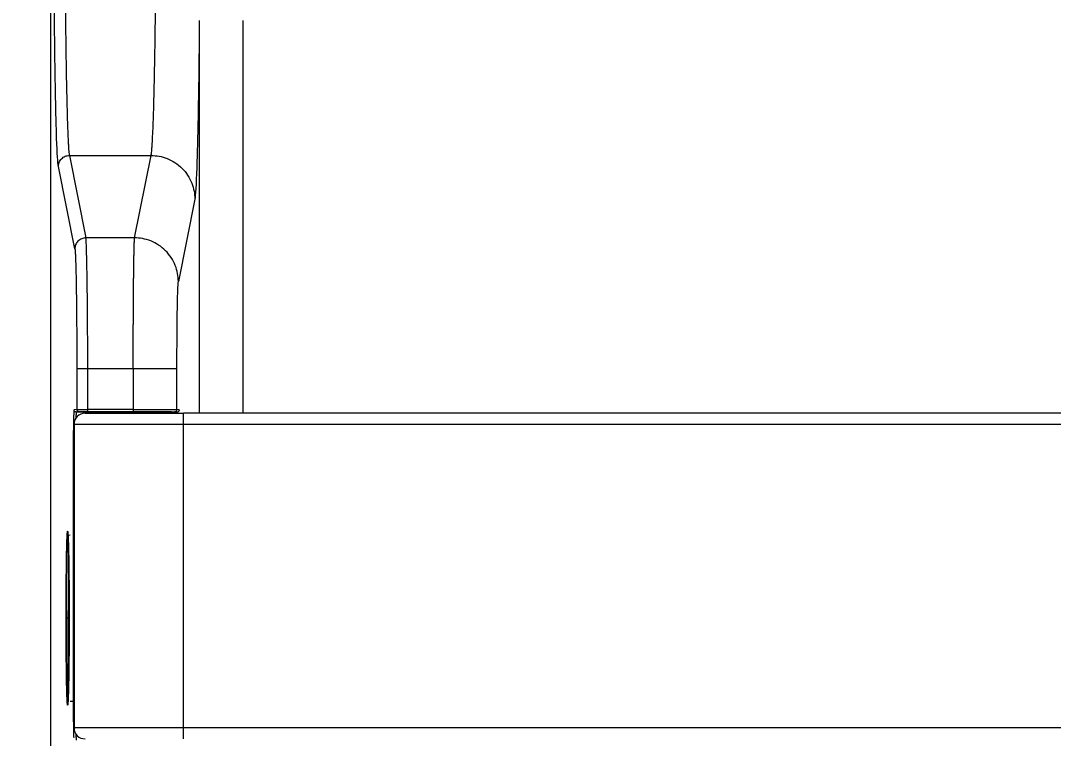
# Model space of a CAD drawing. Header units: millimetres. Extents: x 14183 to 14777, y -4239 to -3399.
# Drawn here: x 14295.49 to 14319.1, y -4003.64 to -3987.22 of the extents above; entities that cross this region are included whole.
import ezdxf

# ---------------------------------------------------------------- set-up
doc = ezdxf.new("R2010")
doc.units = ezdxf.units.MM
doc.header["$LTSCALE"] = 0.1
doc.layers.get('0').update_dxf_attribs({"lineweight": 15})
doc.layers.add('DIM', color=3, linetype='Continuous', lineweight=9)
doc.styles.add('ARIAL', font='arial.ttf')
doc.dimstyles.new('사본 ISO-25', dxfattribs={"dimtxt": 4, "dimasz": 3.5, "dimexe": 0.5, "dimexo": 0.625, "dimgap": 1.5, "dimtad": 1, "dimtih": 1, "dimtoh": 1, "dimdec": 1, "dimlfac": 4, "dimdsep": 46, "dimtxsty": 'ARIAL', "dimcen": 0, "dimclrd": 3, "dimclre": 3, "dimclrt": 3, "dimadec": 1, "dimazin": 0, "dimtfac": 1, "dimtdec": 1, "dimtmove": 0, "dimatfit": 3, "dimfxl": 1.25, "dimtfill": 1, "dimarcsym": 0})

# ---------------------------------------------------------------- blocks, each defined once
blk = doc.blocks.new('*D64')
at = {"layer": 'Defpoints', "color": 0, "transparency": 16777216}
for p in [(14271.647, -3938.973), (14271.647, -3938.973), (14303.672, -4025.884)]:
    blk.add_point(p, dxfattribs=at)
at = {"layer": 'DIM', "color": 3, "lineweight": -2, "transparency": 16777216}
for p, q in [((14272.272, -3938.973), (14272.147, -3938.973)), ((14271.647, -3942.473), (14271.647, -3978.885)), ((14271.647, -4022.384), (14271.647, -3985.972)), ((14303.047, -4025.884), (14271.147, -4025.884))]:
    blk.add_line(p, q, dxfattribs=at)
at = {"layer": 'DIM', "color": 3, "transparency": 16777216}
for points in [[(14271.063, -3942.473), (14272.23, -3942.473), (14271.647, -3938.973)], [(14271.063, -4022.384), (14272.23, -4022.384), (14271.647, -4025.884)]]:
    blk.add_solid(points, dxfattribs=at)
at = {"layer": 'DIM', "color": 3, "transparency": 16777216, "insert": (14271.647, -3982.429), "char_height": 4, "attachment_point": 5, "style": 'ARIAL', "bg_fill": 3, "box_fill_scale": 1.1, "bg_fill_color": 256, "bg_fill_true_color": 13158600, "bg_fill_transparency": 0}
blk.add_mtext('347.5', dxfattribs=at)
blk = doc.blocks.new('*D65')
at = {"layer": 'Defpoints', "color": 0, "transparency": 16777216}
for p in [(14310.674, -3952.702), (14286.901, -4012.702), (14310.674, -4012.702)]:
    blk.add_point(p, dxfattribs=at)
at = {"layer": 'DIM', "color": 3, "lineweight": -2, "transparency": 16777216}
for p, q in [((14310.049, -3952.702), (14286.401, -3952.702)), ((14286.901, -3956.202), (14286.901, -3979.159)), ((14286.901, -4009.202), (14286.901, -3986.244)), ((14310.049, -4012.702), (14286.401, -4012.702))]:
    blk.add_line(p, q, dxfattribs=at)
at = {"layer": 'DIM', "color": 3, "transparency": 16777216}
for points in [[(14286.318, -3956.202), (14287.485, -3956.202), (14286.901, -3952.702)], [(14286.318, -4009.202), (14287.485, -4009.202), (14286.901, -4012.702)]]:
    blk.add_solid(points, dxfattribs=at)
at = {"layer": 'DIM', "color": 3, "transparency": 16777216, "insert": (14286.901, -3982.702), "char_height": 4, "attachment_point": 5, "style": 'ARIAL', "bg_fill": 3, "box_fill_scale": 1.1, "bg_fill_color": 256, "bg_fill_true_color": 13158600, "bg_fill_transparency": 0}
blk.add_mtext('240', dxfattribs=at)
blk = doc.blocks.new('*D93')
at = {"layer": 'Defpoints', "color": 0, "transparency": 16777216}
for p in [(14296.928, -3921.473), (14249.568, -4025.884), (14303.672, -4025.884)]:
    blk.add_point(p, dxfattribs=at)
at = {"layer": 'DIM', "color": 3, "lineweight": -2, "transparency": 16777216}
for p, q in [((14296.303, -3921.473), (14249.068, -3921.473)), ((14249.568, -3924.973), (14249.568, -3969.557)), ((14249.568, -4022.384), (14249.568, -3977.801)), ((14303.047, -4025.884), (14249.068, -4025.884))]:
    blk.add_line(p, q, dxfattribs=at)
at = {"layer": 'DIM', "color": 3, "transparency": 16777216}
for points in [[(14248.985, -3924.973), (14250.151, -3924.973), (14249.568, -3921.473)], [(14248.985, -4022.384), (14250.151, -4022.384), (14249.568, -4025.884)]]:
    blk.add_solid(points, dxfattribs=at)
at = {"layer": 'DIM', "color": 3, "transparency": 16777216, "insert": (14249.568, -3973.679), "char_height": 4, "attachment_point": 5, "style": 'ARIAL', "bg_fill": 3, "box_fill_scale": 1.1, "bg_fill_color": 256, "bg_fill_true_color": 13158600, "bg_fill_transparency": 0}
blk.add_mtext('(417.5)', dxfattribs=at)

msp = doc.modelspace()

# ---------------------------------------------------------------- linework, layer by layer
at = {"linetype": 'Continuous', "lineweight": 13}
for p, q in [((14296.174, -3984.079), (14296.174, -4018.386)), ((14299.577, -3987.219), (14299.577, -3996.205)), ((14300.577, -3996.205), (14300.577, -3987.219)), ((14296.606, -3990.305), (14296.982, -3992.191)), ((14296.606, -3990.305), (14298.474, -3990.305)), ((14298.098, -3992.191), (14298.474, -3990.305)), ((14296.732, -3992.44), (14296.356, -3990.554)), ((14299.474, -3991.301), (14299.098, -3993.187)), ((14298.098, -3992.191), (14296.982, -3992.191)), ((14296.776, -3995.18), (14296.776, -3996.116)), ((14297.026, -3996.116), (14297.026, -3995.18)), ((14297.026, -3995.18), (14298.066, -3995.18)), ((14298.066, -3995.18), (14298.066, -3996.116)), ((14299.066, -3996.119), (14299.066, -3995.18)), ((14296.776, -3996.116), (14296.715, -3996.129)), ((14297.026, -3996.166), (14297.026, -3996.116)), ((14299.114, -3996.129), (14299.066, -3996.119)), ((14297.299, -3996.179), (14296.765, -3996.179)), ((14296.826, -3996.166), (14297.674, -3996.166)), ((14296.964, -3996.205), (14299.214, -3996.205)), ((14297.026, -3996.166), (14298.066, -3996.166)), ((14297.299, -3996.169), (14297.674, -3996.168)), ((14297.299, -3996.205), (14297.299, -3996.169)), ((14297.674, -3996.166), (14297.674, -3996.168)), ((14297.674, -3996.168), (14297.674, -3996.205)), ((14297.674, -3996.168), (14297.849, -3996.168)), ((14297.849, -3996.168), (14297.849, -3996.205)), ((14297.849, -3996.168), (14298.127, -3996.169)), ((14298.127, -3996.169), (14298.127, -3996.205)), ((14298.127, -3996.169), (14298.177, -3996.179)), ((14299.064, -3996.179), (14298.177, -3996.179)), ((14299.064, -3996.179), (14299.016, -3996.169)), ((14378.875, -3996.206), (14299.214, -3996.205)), ((14299.214, -3996.455), (14299.214, -3996.205)), ((14296.714, -3996.455), (14296.714, -4003.405)), ((14296.714, -3996.455), (14299.214, -3996.455)), ((14299.214, -3996.455), (14378.875, -3996.456)), ((14299.214, -4003.405), (14299.214, -3996.455)), ((14296.692, -3997.453), (14296.692, -4002.408)), ((14296.578, -3999.077), (14296.578, -4000.714)), ((14296.578, -4002.711), (14296.578, -4000.714)), ((14296.578, -4000.894), (14296.532, -4000.894)), ((14296.628, -4002.794), (14296.714, -4002.794)), ((14299.214, -4003.405), (14296.714, -4003.405)), ((14378.875, -4003.406), (14299.214, -4003.405)), ((14299.214, -4003.655), (14299.214, -4003.405))]:
    msp.add_line(p, q, dxfattribs=at)
for centre, radius, start, end in [((14296.964, -3996.455), 0.25, 89.9991, 179.9991), ((14296.628, -3999.044), 0.05, 90, 114.7839), ((14296.964, -4003.405), 0.25, 179.9991, 269.9991)]:
    msp.add_arc(centre, radius, start, end, dxfattribs=at)
for centre, major_axis, ratio, start_param, end_param in [((14298.177, -3997.453), (0, 1.275), 0.017455, 6.080426, 6.279695), ((14296.566, -4000.894), (0, 1.946), 0.017455, 4.712389, 7.853982), ((14296.628, -4000.714), (-0.05, 0), 0.097064, 5.337024, 6.283185), ((14296.566, -4000.894), (0, 1.946), 0.017455, 1.570796, 4.712389)]:
    msp.add_ellipse(centre, major_axis=major_axis, ratio=ratio, start_param=start_param, end_param=end_param, dxfattribs=at)
for points, degree in [([(14296.356, -3990.554), (14296.342, -3990.484), (14296.314, -3990.044), (14296.28, -3988.572), (14296.257, -3986.489), (14296.252, -3984.883), (14296.252, -3984.079)], 3), ([(14299.066, -3995.18), (14299.066, -3994.98), (14299.067, -3994.597), (14299.071, -3994.047), (14299.079, -3993.6), (14299.088, -3993.294), (14299.094, -3993.205), (14299.098, -3993.187)], 3), ([(14298.066, -3996.116), (14297.719, -3996.116), (14297.373, -3996.116), (14297.026, -3996.116)], 3), ([(14299.119, -3996.154), (14299.118, -3996.137), (14299.116, -3996.129), (14299.115, -3996.129)], 3), ([(14296.826, -3996.166), (14296.765, -3996.179)], 1), ([(14296.532, -4000.894), (14296.532, -4000.676), (14296.533, -4000.264), (14296.538, -3999.695), (14296.546, -3999.252), (14296.555, -3998.969), (14296.566, -3998.871), (14296.577, -3998.969), (14296.587, -3999.252), (14296.595, -3999.695), (14296.6, -4000.264), (14296.601, -4000.676), (14296.601, -4000.894)], 3), ([(14296.601, -4000.894), (14296.601, -4001.112), (14296.6, -4001.524), (14296.595, -4002.092), (14296.587, -4002.535), (14296.577, -4002.819), (14296.566, -4002.916), (14296.555, -4002.819), (14296.546, -4002.535), (14296.538, -4002.092), (14296.533, -4001.524), (14296.532, -4001.112), (14296.532, -4000.894)], 3)]:
    msp.add_open_spline(points, degree=degree, dxfattribs=at)
for points, knots in [([(14296.502, -3984.079), (14296.502, -3984.262), (14296.502, -3984.447), (14296.503, -3984.817), (14296.503, -3985.003), (14296.505, -3985.373), (14296.505, -3985.558), (14296.507, -3985.926), (14296.508, -3986.109), (14296.511, -3986.47), (14296.512, -3986.649), (14296.515, -3987), (14296.517, -3987.173), (14296.521, -3987.511), (14296.523, -3987.676), (14296.526, -3987.916), (14296.527, -3987.995), (14296.529, -3988.112), (14296.53, -3988.169), (14296.531, -3988.236), (14296.531, -3988.269), (14296.532, -3988.285), (14296.532, -3988.293), (14296.532, -3988.297), (14296.532, -3988.299), (14296.532, -3988.3), (14296.532, -3988.301), (14296.532, -3988.301), (14296.532, -3988.301), (14296.532, -3988.301), (14296.532, -3988.301), (14296.534, -3988.408), (14296.536, -3988.516), (14296.54, -3988.731), (14296.542, -3988.838), (14296.547, -3989.05), (14296.55, -3989.155), (14296.555, -3989.357), (14296.558, -3989.456), (14296.564, -3989.643), (14296.567, -3989.731), (14296.574, -3989.895), (14296.578, -3989.969), (14296.583, -3990.068), (14296.587, -3990.13), (14296.593, -3990.207), (14296.599, -3990.267), (14296.604, -3990.295), (14296.606, -3990.305)], [0, 0, 0, 0, 0.0625, 0.0625, 0.125, 0.125, 0.1875, 0.1875, 0.25, 0.25, 0.3125, 0.3125, 0.375, 0.375, 0.4375, 0.4375, 0.46875, 0.46875, 0.484375, 0.492188, 0.496094, 0.498047, 0.499023, 0.499512, 0.499756, 0.499878, 0.499939, 0.499969, 0.499985, 0.499985, 0.5, 0.5, 0.5625, 0.5625, 0.625, 0.625, 0.6875, 0.6875, 0.75, 0.75, 0.8125, 0.8125, 0.875, 0.875, 0.90625, 0.9375, 0.96875, 1, 1, 1, 1]), ([(14298.474, -3990.305), (14298.477, -3990.295), (14298.481, -3990.267), (14298.488, -3990.207), (14298.495, -3990.129), (14298.499, -3990.068), (14298.505, -3989.969), (14298.509, -3989.894), (14298.517, -3989.731), (14298.521, -3989.642), (14298.527, -3989.455), (14298.531, -3989.357), (14298.537, -3989.154), (14298.54, -3989.049), (14298.545, -3988.838), (14298.548, -3988.73), (14298.551, -3988.569), (14298.552, -3988.515), (14298.554, -3988.435), (14298.555, -3988.395), (14298.556, -3988.348), (14298.556, -3988.325), (14298.556, -3988.313), (14298.556, -3988.307), (14298.556, -3988.304), (14298.556, -3988.303), (14298.556, -3988.302), (14298.556, -3988.302), (14298.556, -3988.302), (14298.556, -3988.301), (14298.556, -3988.301), (14298.556, -3988.301), (14298.559, -3988.152), (14298.562, -3987.997), (14298.567, -3987.677), (14298.569, -3987.512), (14298.573, -3987.175), (14298.575, -3987.002), (14298.578, -3986.651), (14298.58, -3986.472), (14298.583, -3986.111), (14298.584, -3985.928), (14298.586, -3985.561), (14298.587, -3985.375), (14298.588, -3985.004), (14298.589, -3984.819), (14298.59, -3984.448), (14298.59, -3984.263), (14298.59, -3984.079)], [0, 0, 0, 0, 0.03125, 0.0625, 0.09375, 0.125, 0.125, 0.1875, 0.1875, 0.25, 0.25, 0.3125, 0.3125, 0.375, 0.375, 0.4375, 0.4375, 0.46875, 0.46875, 0.484375, 0.492188, 0.496094, 0.498047, 0.499023, 0.499512, 0.499756, 0.499878, 0.499939, 0.499969, 0.499985, 0.499985, 0.5, 0.5, 0.5625, 0.5625, 0.625, 0.625, 0.6875, 0.6875, 0.75, 0.75, 0.8125, 0.8125, 0.875, 0.875, 0.9375, 0.9375, 1, 1, 1, 1]), ([(14299.577, -3987.219), (14299.572, -3987.859), (14299.556, -3989.204), (14299.52, -3990.732), (14299.49, -3991.223), (14299.474, -3991.301)], [0, 0, 0, 0, 0.283764, 0.641882, 1, 1, 1, 1]), ([(14296.356, -3990.554), (14296.356, -3990.526), (14296.366, -3990.464), (14296.422, -3990.375), (14296.511, -3990.316), (14296.576, -3990.305), (14296.606, -3990.305)], [0, 0, 0, 0, 0.240657, 0.493806, 0.746954, 1, 1, 1, 1]), ([(14298.474, -3990.305), (14298.592, -3990.305), (14298.846, -3990.348), (14299.202, -3990.577), (14299.431, -3990.931), (14299.474, -3991.184), (14299.474, -3991.301)], [0, 0, 0, 0, 0.250041, 0.500082, 0.750123, 1, 1, 1, 1]), ([(14296.982, -3992.191), (14296.952, -3992.191), (14296.888, -3992.202), (14296.798, -3992.261), (14296.742, -3992.35), (14296.732, -3992.412), (14296.732, -3992.44)], [0, 0, 0, 0, 0.253123, 0.506246, 0.759369, 1, 1, 1, 1]), ([(14297.026, -3995.18), (14297.026, -3994.808), (14297.024, -3994.253), (14297.019, -3993.587), (14297.013, -3993.141), (14297.007, -3992.767), (14296.997, -3992.379), (14296.988, -3992.223), (14296.982, -3992.191)], [0, 0, 0, 0, 0.25, 0.375, 0.5, 0.625, 0.75, 1, 1, 1, 1]), ([(14298.066, -3995.18), (14298.066, -3995.175), (14298.066, -3995.166), (14298.066, -3995.153), (14298.066, -3995.139), (14298.066, -3995.126), (14298.066, -3995.112), (14298.066, -3995.099), (14298.066, -3995.085), (14298.066, -3995.071), (14298.066, -3995.058), (14298.066, -3995.044), (14298.066, -3995.03), (14298.066, -3995.017), (14298.066, -3995.003), (14298.066, -3994.989), (14298.066, -3994.975), (14298.066, -3994.961), (14298.066, -3994.947), (14298.066, -3994.934), (14298.066, -3994.92), (14298.066, -3994.906), (14298.066, -3994.892), (14298.066, -3994.878), (14298.066, -3994.864), (14298.066, -3994.849), (14298.066, -3994.835), (14298.066, -3994.821), (14298.066, -3994.807), (14298.066, -3994.793), (14298.066, -3994.779), (14298.066, -3994.764), (14298.067, -3994.75), (14298.067, -3994.736), (14298.067, -3994.722), (14298.067, -3994.707), (14298.067, -3994.693), (14298.067, -3994.679), (14298.067, -3994.664), (14298.067, -3994.65), (14298.067, -3994.635), (14298.067, -3994.621), (14298.067, -3994.607), (14298.067, -3994.592), (14298.067, -3994.578), (14298.067, -3994.563), (14298.067, -3994.549), (14298.067, -3994.534), (14298.067, -3994.52), (14298.067, -3994.505), (14298.067, -3994.49), (14298.067, -3994.476), (14298.067, -3994.461), (14298.067, -3994.447), (14298.067, -3994.432), (14298.067, -3994.417), (14298.068, -3994.403), (14298.068, -3994.388), (14298.068, -3994.373), (14298.068, -3994.359), (14298.068, -3994.344), (14298.068, -3994.329), (14298.068, -3994.314), (14298.068, -3994.3), (14298.068, -3994.285), (14298.068, -3994.27), (14298.068, -3994.255), (14298.068, -3994.241), (14298.068, -3994.226), (14298.068, -3994.211), (14298.068, -3994.196), (14298.068, -3994.182), (14298.069, -3994.167), (14298.069, -3994.152), (14298.069, -3994.137), (14298.069, -3994.122), (14298.069, -3994.108), (14298.069, -3994.093), (14298.069, -3994.078), (14298.069, -3994.063), (14298.069, -3994.049), (14298.069, -3994.034), (14298.069, -3994.019), (14298.069, -3994.004), (14298.069, -3993.989), (14298.07, -3993.975), (14298.07, -3993.96), (14298.07, -3993.945), (14298.07, -3993.93), (14298.07, -3993.916), (14298.07, -3993.901), (14298.07, -3993.886), (14298.07, -3993.871), (14298.07, -3993.857), (14298.07, -3993.842), (14298.07, -3993.827), (14298.07, -3993.813), (14298.071, -3993.798), (14298.071, -3993.783), (14298.071, -3993.769), (14298.071, -3993.754), (14298.071, -3993.739), (14298.071, -3993.725), (14298.071, -3993.71), (14298.071, -3993.696), (14298.071, -3993.681), (14298.071, -3993.667), (14298.072, -3993.652), (14298.072, -3993.638), (14298.072, -3993.623), (14298.072, -3993.609), (14298.072, -3993.594), (14298.072, -3993.58), (14298.072, -3993.566), (14298.072, -3993.551), (14298.072, -3993.537), (14298.073, -3993.523), (14298.073, -3993.508), (14298.073, -3993.494), (14298.073, -3993.48), (14298.073, -3993.466), (14298.073, -3993.452), (14298.073, -3993.437), (14298.073, -3993.423), (14298.073, -3993.409), (14298.074, -3993.395), (14298.074, -3993.381), (14298.074, -3993.367), (14298.074, -3993.353), (14298.074, -3993.34), (14298.074, -3993.326), (14298.074, -3993.312), (14298.075, -3993.298), (14298.075, -3993.284), (14298.075, -3993.271), (14298.075, -3993.257), (14298.075, -3993.243), (14298.075, -3993.23), (14298.075, -3993.216), (14298.075, -3993.203), (14298.076, -3993.189), (14298.076, -3993.176), (14298.076, -3993.163), (14298.076, -3993.149), (14298.076, -3993.136), (14298.076, -3993.123), (14298.076, -3993.11), (14298.077, -3993.097), (14298.077, -3993.084), (14298.077, -3993.071), (14298.077, -3993.058), (14298.077, -3993.045), (14298.077, -3993.032), (14298.077, -3993.019), (14298.078, -3993.007), (14298.078, -3992.994), (14298.078, -3992.982), (14298.078, -3992.969), (14298.078, -3992.957), (14298.078, -3992.944), (14298.079, -3992.932), (14298.079, -3992.92), (14298.079, -3992.907), (14298.079, -3992.895), (14298.079, -3992.883), (14298.079, -3992.871), (14298.079, -3992.859), (14298.08, -3992.848), (14298.08, -3992.836), (14298.08, -3992.824), (14298.08, -3992.812), (14298.08, -3992.801), (14298.08, -3992.789), (14298.081, -3992.778), (14298.081, -3992.767), (14298.081, -3992.755), (14298.081, -3992.744), (14298.081, -3992.733), (14298.082, -3992.722), (14298.082, -3992.711), (14298.082, -3992.7), (14298.082, -3992.689), (14298.082, -3992.679), (14298.082, -3992.668), (14298.083, -3992.658), (14298.083, -3992.647), (14298.083, -3992.637), (14298.083, -3992.627), (14298.083, -3992.616), (14298.083, -3992.606), (14298.084, -3992.596), (14298.084, -3992.587), (14298.084, -3992.577), (14298.084, -3992.567), (14298.084, -3992.557), (14298.085, -3992.548), (14298.085, -3992.539), (14298.085, -3992.529), (14298.085, -3992.52), (14298.085, -3992.511), (14298.086, -3992.502), (14298.086, -3992.493), (14298.086, -3992.484), (14298.086, -3992.475), (14298.086, -3992.467), (14298.087, -3992.458), (14298.087, -3992.45), (14298.087, -3992.442), (14298.087, -3992.434), (14298.087, -3992.426), (14298.088, -3992.418), (14298.088, -3992.41), (14298.088, -3992.402), (14298.088, -3992.395), (14298.088, -3992.387), (14298.089, -3992.38), (14298.089, -3992.372), (14298.089, -3992.365), (14298.089, -3992.358), (14298.09, -3992.351), (14298.09, -3992.345), (14298.09, -3992.338), (14298.09, -3992.331), (14298.09, -3992.325), (14298.091, -3992.319), (14298.091, -3992.313), (14298.091, -3992.307), (14298.091, -3992.301), (14298.091, -3992.295), (14298.092, -3992.289), (14298.092, -3992.284), (14298.092, -3992.278), (14298.092, -3992.273), (14298.093, -3992.268), (14298.093, -3992.263), (14298.093, -3992.258), (14298.093, -3992.254), (14298.094, -3992.249), (14298.094, -3992.245), (14298.094, -3992.24), (14298.094, -3992.236), (14298.094, -3992.232), (14298.095, -3992.228), (14298.095, -3992.224), (14298.095, -3992.221), (14298.095, -3992.217), (14298.096, -3992.214), (14298.096, -3992.211), (14298.096, -3992.208), (14298.096, -3992.205), (14298.097, -3992.202), (14298.097, -3992.2), (14298.097, -3992.197), (14298.097, -3992.195), (14298.098, -3992.193), (14298.098, -3992.192), (14298.098, -3992.191)], [0, 0, 0, 0, 0.003014, 0.006035, 0.009064, 0.0121, 0.015143, 0.018194, 0.021251, 0.024316, 0.027389, 0.030468, 0.033555, 0.03665, 0.039751, 0.04286, 0.045976, 0.0491, 0.052231, 0.055369, 0.058514, 0.061667, 0.064826, 0.067994, 0.071168, 0.07435, 0.077539, 0.080736, 0.083939, 0.08715, 0.090369, 0.093594, 0.096827, 0.100067, 0.103315, 0.10657, 0.109832, 0.113101, 0.116378, 0.119662, 0.122953, 0.126251, 0.129557, 0.13287, 0.136191, 0.139519, 0.142854, 0.146196, 0.149546, 0.152902, 0.156267, 0.159638, 0.163017, 0.166403, 0.169796, 0.173197, 0.176605, 0.18002, 0.183443, 0.186873, 0.19031, 0.193755, 0.197206, 0.200665, 0.204132, 0.207605, 0.211086, 0.214575, 0.21807, 0.221573, 0.225083, 0.228601, 0.232125, 0.235657, 0.239197, 0.242743, 0.246297, 0.249858, 0.253427, 0.257003, 0.260586, 0.264176, 0.267774, 0.271379, 0.274991, 0.278611, 0.282238, 0.285872, 0.289513, 0.293162, 0.296818, 0.300482, 0.304152, 0.30783, 0.311515, 0.315208, 0.318908, 0.322615, 0.326329, 0.330051, 0.33378, 0.337517, 0.34126, 0.345011, 0.348769, 0.352535, 0.356308, 0.360088, 0.363875, 0.36767, 0.371472, 0.375281, 0.379098, 0.382922, 0.386753, 0.390591, 0.394437, 0.39829, 0.402151, 0.406018, 0.409893, 0.413775, 0.417665, 0.421562, 0.425466, 0.429377, 0.433296, 0.437222, 0.441156, 0.445096, 0.449044, 0.452999, 0.456962, 0.460932, 0.464909, 0.468893, 0.472885, 0.476884, 0.48089, 0.484904, 0.488925, 0.492953, 0.496988, 0.501031, 0.505081, 0.509139, 0.513203, 0.517275, 0.521355, 0.525441, 0.529535, 0.533636, 0.537745, 0.541861, 0.545984, 0.550114, 0.554252, 0.558397, 0.562549, 0.566708, 0.570875, 0.575049, 0.579231, 0.583419, 0.587615, 0.591819, 0.596029, 0.600247, 0.604473, 0.608705, 0.612945, 0.617192, 0.621446, 0.625708, 0.629977, 0.634253, 0.638537, 0.642828, 0.647126, 0.651432, 0.655744, 0.660064, 0.664392, 0.668726, 0.673068, 0.677418, 0.681774, 0.686138, 0.690509, 0.694888, 0.699273, 0.703667, 0.708067, 0.712475, 0.716889, 0.721312, 0.725741, 0.730178, 0.734622, 0.739074, 0.743532, 0.747998, 0.752472, 0.756952, 0.76144, 0.765935, 0.770438, 0.774948, 0.779465, 0.783989, 0.788521, 0.79306, 0.797606, 0.80216, 0.806721, 0.811289, 0.815864, 0.820447, 0.825037, 0.829635, 0.834239, 0.838851, 0.84347, 0.848097, 0.852731, 0.857372, 0.862021, 0.866676, 0.871339, 0.87601, 0.880687, 0.885372, 0.890064, 0.894764, 0.899471, 0.904185, 0.908906, 0.913635, 0.918371, 0.923114, 0.927865, 0.932623, 0.937388, 0.942161, 0.946941, 0.951728, 0.956522, 0.961324, 0.966133, 0.970949, 0.975773, 0.980603, 0.985442, 0.990287, 0.99514, 1, 1, 1, 1]), ([(14299.098, -3993.187), (14299.098, -3993.07), (14299.065, -3992.88), (14298.941, -3992.639), (14298.809, -3992.478), (14298.648, -3992.348), (14298.406, -3992.224), (14298.216, -3992.191), (14298.098, -3992.191)], [0, 0, 0, 0, 0.250002, 0.375003, 0.500004, 0.625005, 0.750006, 1, 1, 1, 1]), ([(14296.732, -3992.44), (14296.732, -3992.441), (14296.732, -3992.441), (14296.732, -3992.443), (14296.733, -3992.444), (14296.733, -3992.446), (14296.733, -3992.449), (14296.734, -3992.451), (14296.734, -3992.454), (14296.735, -3992.457), (14296.735, -3992.461), (14296.735, -3992.465), (14296.736, -3992.47), (14296.736, -3992.475), (14296.737, -3992.483), (14296.738, -3992.496), (14296.74, -3992.514), (14296.741, -3992.532), (14296.742, -3992.556), (14296.744, -3992.591), (14296.746, -3992.642), (14296.749, -3992.704), (14296.751, -3992.764), (14296.752, -3992.82), (14296.754, -3992.872), (14296.756, -3992.937), (14296.758, -3993.019), (14296.759, -3993.103), (14296.761, -3993.182), (14296.762, -3993.25), (14296.763, -3993.321), (14296.764, -3993.395), (14296.765, -3993.47), (14296.767, -3993.552), (14296.768, -3993.637), (14296.768, -3993.719), (14296.769, -3993.789), (14296.77, -3993.846), (14296.77, -3993.889), (14296.771, -3993.931), (14296.771, -3993.982), (14296.772, -3994.05), (14296.772, -3994.131), (14296.773, -3994.224), (14296.774, -3994.369), (14296.775, -3994.544), (14296.775, -3994.696), (14296.775, -3994.781), (14296.775, -3994.826), (14296.776, -3994.888), (14296.776, -3994.948), (14296.776, -3994.999), (14296.776, -3995.035), (14296.776, -3995.069), (14296.776, -3995.1), (14296.776, -3995.129), (14296.776, -3995.155), (14296.776, -3995.172), (14296.776, -3995.18)], [0, 0, 0, 0, 0.00335, 0.007055, 0.011115, 0.01553, 0.020299, 0.025423, 0.030901, 0.036734, 0.042921, 0.049462, 0.056358, 0.063607, 0.071211, 0.090989, 0.109338, 0.126261, 0.141758, 0.17303, 0.207222, 0.244332, 0.284355, 0.30346, 0.327388, 0.356137, 0.38971, 0.428104, 0.452102, 0.476086, 0.500058, 0.524019, 0.547971, 0.571916, 0.600061, 0.624138, 0.644145, 0.660083, 0.671951, 0.679749, 0.695308, 0.713841, 0.735347, 0.759828, 0.787286, 0.848271, 0.893512, 0.900516, 0.911679, 0.927001, 0.946486, 0.955901, 0.964727, 0.972962, 0.980607, 0.987662, 0.994126, 1, 1, 1, 1]), ([(14296.776, -3995.18), (14296.776, -3995.18), (14296.787, -3995.18), (14296.843, -3995.18), (14296.932, -3995.18), (14296.996, -3995.18), (14297.026, -3995.18)], [0, 0, 0, 0, 0.24063, 0.493754, 0.746877, 1, 1, 1, 1]), ([(14298.066, -3995.18), (14298.183, -3995.18), (14298.372, -3995.18), (14298.611, -3995.18), (14298.772, -3995.18), (14298.903, -3995.18), (14299.029, -3995.18), (14299.064, -3995.18), (14299.066, -3995.18)], [0, 0, 0, 0, 0.249994, 0.374995, 0.499996, 0.624997, 0.749998, 1, 1, 1, 1]), ([(14296.714, -3996.129), (14296.713, -3996.129), (14296.711, -3996.138), (14296.708, -3996.172), (14296.707, -3996.198), (14296.704, -3996.264), (14296.703, -3996.305), (14296.7, -3996.402), (14296.699, -3996.457), (14296.697, -3996.58), (14296.696, -3996.647), (14296.694, -3996.791), (14296.694, -3996.868), (14296.693, -3997.028), (14296.692, -3997.111), (14296.692, -3997.28), (14296.692, -3997.367), (14296.692, -3997.453)], [0, 0, 0, 0, 0.125, 0.125, 0.25, 0.25, 0.375, 0.375, 0.5, 0.5, 0.625, 0.625, 0.75, 0.75, 0.875, 0.875, 1, 1, 1, 1]), ([(14296.765, -3996.178), (14296.764, -3996.178), (14296.763, -3996.178), (14296.761, -3996.178), (14296.759, -3996.178), (14296.756, -3996.178), (14296.754, -3996.177), (14296.752, -3996.177), (14296.749, -3996.176), (14296.746, -3996.175), (14296.744, -3996.174), (14296.741, -3996.173), (14296.738, -3996.171), (14296.735, -3996.169), (14296.733, -3996.167), (14296.73, -3996.165), (14296.728, -3996.163), (14296.726, -3996.161), (14296.724, -3996.158), (14296.722, -3996.155), (14296.72, -3996.152), (14296.719, -3996.149), (14296.717, -3996.146), (14296.716, -3996.142), (14296.715, -3996.139), (14296.715, -3996.135), (14296.714, -3996.132), (14296.714, -3996.13), (14296.714, -3996.129)], [0, 0, 0, 0, 0.023046, 0.047797, 0.074285, 0.102541, 0.132593, 0.164468, 0.198195, 0.233812, 0.271367, 0.310875, 0.35229, 0.395544, 0.434756, 0.474956, 0.516078, 0.558062, 0.600838, 0.644306, 0.688338, 0.732776, 0.777442, 0.822168, 0.866886, 0.911516, 0.95594, 1, 1, 1, 1]), ([(14296.776, -3996.116), (14296.776, -3996.116), (14296.778, -3996.116), (14296.785, -3996.116), (14296.79, -3996.116), (14296.802, -3996.116), (14296.81, -3996.116), (14296.829, -3996.116), (14296.839, -3996.116), (14296.862, -3996.116), (14296.875, -3996.116), (14296.902, -3996.116), (14296.916, -3996.116), (14296.946, -3996.116), (14296.962, -3996.116), (14296.993, -3996.116), (14297.01, -3996.116), (14297.026, -3996.116)], [0, 0, 0, 0, 0.125, 0.125, 0.25, 0.25, 0.375, 0.375, 0.5, 0.5, 0.625, 0.625, 0.75, 0.75, 0.875, 0.875, 1, 1, 1, 1]), ([(14296.776, -3996.116), (14296.776, -3996.117), (14296.776, -3996.118), (14296.776, -3996.12), (14296.776, -3996.122), (14296.776, -3996.124), (14296.777, -3996.125), (14296.777, -3996.127), (14296.777, -3996.129), (14296.778, -3996.131), (14296.779, -3996.133), (14296.779, -3996.135), (14296.78, -3996.137), (14296.781, -3996.138), (14296.782, -3996.14), (14296.783, -3996.142), (14296.784, -3996.144), (14296.785, -3996.145), (14296.786, -3996.147), (14296.788, -3996.149), (14296.789, -3996.15), (14296.791, -3996.152), (14296.792, -3996.153), (14296.794, -3996.155), (14296.795, -3996.156), (14296.797, -3996.157), (14296.799, -3996.158), (14296.8, -3996.159), (14296.802, -3996.16), (14296.804, -3996.161), (14296.806, -3996.162), (14296.808, -3996.163), (14296.809, -3996.164), (14296.811, -3996.164), (14296.813, -3996.165), (14296.815, -3996.165), (14296.817, -3996.166), (14296.819, -3996.166), (14296.821, -3996.166), (14296.822, -3996.166), (14296.824, -3996.166), (14296.825, -3996.166), (14296.826, -3996.166)], [0, 0, 0, 0, 0.02263, 0.045585, 0.068856, 0.092434, 0.116308, 0.140467, 0.164899, 0.189588, 0.214522, 0.239683, 0.265054, 0.290619, 0.316358, 0.342251, 0.368279, 0.394419, 0.420652, 0.446954, 0.473303, 0.499677, 0.526053, 0.552407, 0.578719, 0.604964, 0.631122, 0.657169, 0.683086, 0.708852, 0.734446, 0.759851, 0.785048, 0.81002, 0.834752, 0.859227, 0.883432, 0.907355, 0.930983, 0.954306, 0.977315, 1, 1, 1, 1]), ([(14298.066, -3996.116), (14298.066, -3996.122), (14298.066, -3996.129), (14298.066, -3996.141), (14298.066, -3996.146), (14298.066, -3996.156), (14298.066, -3996.159), (14298.066, -3996.165), (14298.066, -3996.166), (14298.066, -3996.166)], [0, 0, 0, 0, 0.25, 0.25, 0.5, 0.5, 0.75, 0.75, 1, 1, 1, 1]), ([(14298.066, -3996.116), (14298.069, -3996.116), (14298.074, -3996.116), (14298.083, -3996.116), (14298.091, -3996.116), (14298.099, -3996.116), (14298.108, -3996.116), (14298.116, -3996.116), (14298.125, -3996.116), (14298.133, -3996.116), (14298.142, -3996.116), (14298.15, -3996.116), (14298.159, -3996.116), (14298.168, -3996.116), (14298.176, -3996.116), (14298.185, -3996.116), (14298.194, -3996.116), (14298.202, -3996.116), (14298.211, -3996.116), (14298.22, -3996.116), (14298.229, -3996.116), (14298.237, -3996.116), (14298.246, -3996.116), (14298.255, -3996.116), (14298.264, -3996.116), (14298.273, -3996.116), (14298.282, -3996.116), (14298.291, -3996.116), (14298.299, -3996.116), (14298.308, -3996.116), (14298.317, -3996.116), (14298.326, -3996.116), (14298.335, -3996.116), (14298.344, -3996.116), (14298.353, -3996.116), (14298.362, -3996.116), (14298.371, -3996.116), (14298.38, -3996.116), (14298.389, -3996.116), (14298.398, -3996.116), (14298.407, -3996.116), (14298.416, -3996.116), (14298.425, -3996.116), (14298.434, -3996.116), (14298.443, -3996.116), (14298.452, -3996.116), (14298.461, -3996.116), (14298.47, -3996.116), (14298.479, -3996.116), (14298.487, -3996.116), (14298.496, -3996.116), (14298.505, -3996.116), (14298.514, -3996.116), (14298.523, -3996.116), (14298.532, -3996.116), (14298.541, -3996.116), (14298.55, -3996.116), (14298.558, -3996.116), (14298.567, -3996.116), (14298.576, -3996.116), (14298.585, -3996.116), (14298.593, -3996.116), (14298.602, -3996.116), (14298.611, -3996.116), (14298.619, -3996.116), (14298.628, -3996.116), (14298.636, -3996.116), (14298.645, -3996.116), (14298.653, -3996.116), (14298.662, -3996.116), (14298.67, -3996.116), (14298.678, -3996.116), (14298.687, -3996.116), (14298.695, -3996.116), (14298.703, -3996.116), (14298.711, -3996.116), (14298.72, -3996.116), (14298.728, -3996.116), (14298.736, -3996.117), (14298.744, -3996.117), (14298.752, -3996.117), (14298.759, -3996.117), (14298.767, -3996.117), (14298.775, -3996.117), (14298.783, -3996.117), (14298.79, -3996.117), (14298.798, -3996.117), (14298.805, -3996.117), (14298.813, -3996.117), (14298.82, -3996.117), (14298.827, -3996.117), (14298.835, -3996.117), (14298.842, -3996.117), (14298.849, -3996.117), (14298.856, -3996.117), (14298.863, -3996.117), (14298.869, -3996.117), (14298.876, -3996.117), (14298.883, -3996.117), (14298.889, -3996.117), (14298.896, -3996.117), (14298.902, -3996.117), (14298.908, -3996.117), (14298.914, -3996.117), (14298.921, -3996.117), (14298.927, -3996.117), (14298.932, -3996.117), (14298.938, -3996.117), (14298.944, -3996.117), (14298.949, -3996.117), (14298.955, -3996.117), (14298.96, -3996.117), (14298.965, -3996.117), (14298.971, -3996.118), (14298.976, -3996.118), (14298.981, -3996.118), (14298.985, -3996.118), (14298.99, -3996.118), (14298.994, -3996.118), (14298.999, -3996.118), (14299.003, -3996.118), (14299.007, -3996.118), (14299.011, -3996.118), (14299.015, -3996.118), (14299.019, -3996.118), (14299.023, -3996.118), (14299.026, -3996.118), (14299.03, -3996.118), (14299.033, -3996.118), (14299.036, -3996.118), (14299.039, -3996.118), (14299.042, -3996.118), (14299.044, -3996.118), (14299.047, -3996.118), (14299.049, -3996.118), (14299.051, -3996.118), (14299.054, -3996.118), (14299.055, -3996.118), (14299.057, -3996.118), (14299.059, -3996.119), (14299.06, -3996.119), (14299.062, -3996.119), (14299.063, -3996.119), (14299.064, -3996.119), (14299.064, -3996.119), (14299.065, -3996.119), (14299.066, -3996.119), (14299.066, -3996.119), (14299.066, -3996.119)], [0, 0, 0, 0, 0.005347, 0.010715, 0.016103, 0.021512, 0.026942, 0.032393, 0.037864, 0.043356, 0.048869, 0.054403, 0.059957, 0.065532, 0.071127, 0.076744, 0.082381, 0.088039, 0.093717, 0.099417, 0.105137, 0.110877, 0.116639, 0.122421, 0.128224, 0.134047, 0.139892, 0.145757, 0.151643, 0.157549, 0.163476, 0.169424, 0.175393, 0.181382, 0.187392, 0.193423, 0.199475, 0.205547, 0.21164, 0.217754, 0.223888, 0.230043, 0.236219, 0.242416, 0.248633, 0.254871, 0.26113, 0.267409, 0.27371, 0.28003, 0.286372, 0.292734, 0.299118, 0.305521, 0.311946, 0.318391, 0.324857, 0.331344, 0.337851, 0.344379, 0.350928, 0.357498, 0.364088, 0.370699, 0.377331, 0.383983, 0.390656, 0.39735, 0.404065, 0.4108, 0.417556, 0.424333, 0.431131, 0.437949, 0.444788, 0.451648, 0.458528, 0.465429, 0.472351, 0.479293, 0.486257, 0.493241, 0.500245, 0.507271, 0.514317, 0.521384, 0.528472, 0.53558, 0.542709, 0.549859, 0.557029, 0.56422, 0.571432, 0.578665, 0.585918, 0.593192, 0.600487, 0.607803, 0.615139, 0.622496, 0.629874, 0.637272, 0.644691, 0.652131, 0.659592, 0.667073, 0.674575, 0.682098, 0.689641, 0.697206, 0.704791, 0.712396, 0.720023, 0.72767, 0.735338, 0.743026, 0.750735, 0.758465, 0.766216, 0.773987, 0.78178, 0.789592, 0.797426, 0.80528, 0.813155, 0.821051, 0.828968, 0.836905, 0.844863, 0.852841, 0.860841, 0.868861, 0.876901, 0.884963, 0.893045, 0.901148, 0.909272, 0.917416, 0.925581, 0.933767, 0.941974, 0.950201, 0.958449, 0.966718, 0.975007, 0.983317, 0.991648, 1, 1, 1, 1]), ([(14299.016, -3996.169), (14299.022, -3996.169), (14299.029, -3996.168), (14299.041, -3996.163), (14299.047, -3996.159), (14299.056, -3996.15), (14299.06, -3996.144), (14299.065, -3996.132), (14299.066, -3996.125), (14299.066, -3996.119)], [0, 0, 0, 0, 0.25, 0.25, 0.5, 0.5, 0.75, 0.75, 1, 1, 1, 1]), ([(14299.115, -3996.129), (14299.115, -3996.134), (14299.114, -3996.141), (14299.109, -3996.153), (14299.105, -3996.159), (14299.095, -3996.169), (14299.089, -3996.173), (14299.077, -3996.177), (14299.07, -3996.178), (14299.064, -3996.178)], [0, 0, 0, 0, 0.25, 0.25, 0.5, 0.5, 0.75, 0.75, 1, 1, 1, 1]), ([(14296.765, -3996.179), (14296.764, -3996.179), (14296.763, -3996.182), (14296.761, -3996.194), (14296.76, -3996.203), (14296.758, -3996.226), (14296.758, -3996.24), (14296.756, -3996.273), (14296.755, -3996.292), (14296.754, -3996.317), (14296.754, -3996.321), (14296.754, -3996.326)], [0, 0, 0, 0, 0.237009, 0.237009, 0.474018, 0.474018, 0.711027, 0.711027, 0.948036, 0.948036, 1, 1, 1, 1]), ([(14296.826, -3996.166), (14296.826, -3996.166), (14296.826, -3996.166), (14296.826, -3996.166), (14296.827, -3996.166), (14296.828, -3996.166), (14296.83, -3996.166), (14296.833, -3996.166), (14296.837, -3996.166), (14296.841, -3996.166), (14296.848, -3996.166), (14296.858, -3996.166), (14296.868, -3996.166), (14296.876, -3996.166), (14296.885, -3996.166), (14296.898, -3996.166), (14296.912, -3996.166), (14296.926, -3996.166), (14296.938, -3996.166), (14296.947, -3996.166), (14296.956, -3996.166), (14296.968, -3996.166), (14296.982, -3996.166), (14296.995, -3996.166), (14297.003, -3996.166), (14297.011, -3996.166), (14297.019, -3996.166), (14297.024, -3996.166), (14297.026, -3996.166)], [0, 0, 0, 0, 0.011325, 0.029494, 0.054418, 0.086002, 0.124154, 0.166803, 0.206516, 0.243365, 0.29111, 0.365341, 0.411816, 0.454348, 0.492984, 0.543323, 0.621166, 0.666295, 0.707696, 0.745355, 0.761646, 0.802784, 0.869092, 0.899711, 0.928123, 0.95432, 0.978286, 1, 1, 1, 1]), ([(14298.066, -3996.166), (14298.069, -3996.166), (14298.074, -3996.166), (14298.081, -3996.166), (14298.089, -3996.166), (14298.097, -3996.166), (14298.104, -3996.166), (14298.112, -3996.166), (14298.12, -3996.166), (14298.127, -3996.166), (14298.135, -3996.166), (14298.143, -3996.166), (14298.15, -3996.166), (14298.158, -3996.166), (14298.166, -3996.166), (14298.173, -3996.166), (14298.181, -3996.166), (14298.189, -3996.166), (14298.196, -3996.166), (14298.204, -3996.166), (14298.211, -3996.166), (14298.219, -3996.166), (14298.227, -3996.166), (14298.234, -3996.166), (14298.242, -3996.166), (14298.249, -3996.166), (14298.257, -3996.166), (14298.264, -3996.166), (14298.272, -3996.166), (14298.279, -3996.166), (14298.287, -3996.166), (14298.294, -3996.166), (14298.302, -3996.166), (14298.309, -3996.166), (14298.317, -3996.166), (14298.324, -3996.166), (14298.331, -3996.166), (14298.339, -3996.166), (14298.346, -3996.166), (14298.353, -3996.166), (14298.361, -3996.166), (14298.368, -3996.166), (14298.375, -3996.166), (14298.383, -3996.166), (14298.39, -3996.166), (14298.397, -3996.166), (14298.404, -3996.166), (14298.411, -3996.166), (14298.419, -3996.166), (14298.426, -3996.166), (14298.433, -3996.166), (14298.44, -3996.166), (14298.447, -3996.166), (14298.454, -3996.166), (14298.461, -3996.166), (14298.468, -3996.166), (14298.475, -3996.166), (14298.482, -3996.166), (14298.489, -3996.166), (14298.496, -3996.166), (14298.502, -3996.166), (14298.509, -3996.166), (14298.516, -3996.166), (14298.523, -3996.166), (14298.529, -3996.166), (14298.536, -3996.166), (14298.543, -3996.166), (14298.549, -3996.166), (14298.556, -3996.166), (14298.563, -3996.166), (14298.569, -3996.166), (14298.576, -3996.166), (14298.582, -3996.166), (14298.589, -3996.166), (14298.595, -3996.166), (14298.601, -3996.166), (14298.608, -3996.166), (14298.614, -3996.166), (14298.62, -3996.166), (14298.626, -3996.166), (14298.633, -3996.166), (14298.639, -3996.166), (14298.645, -3996.166), (14298.651, -3996.166), (14298.657, -3996.166), (14298.663, -3996.166), (14298.669, -3996.166), (14298.675, -3996.166), (14298.681, -3996.166), (14298.687, -3996.166), (14298.692, -3996.166), (14298.698, -3996.166), (14298.704, -3996.166), (14298.71, -3996.166), (14298.715, -3996.166), (14298.721, -3996.166), (14298.726, -3996.166), (14298.745, -3996.166), (14298.775, -3996.166), (14298.815, -3996.167), (14298.852, -3996.167), (14298.885, -3996.167), (14298.915, -3996.167), (14298.933, -3996.167), (14298.942, -3996.167), (14298.944, -3996.167), (14298.945, -3996.168), (14298.947, -3996.168), (14298.949, -3996.168), (14298.951, -3996.168), (14298.954, -3996.168), (14298.956, -3996.168), (14298.958, -3996.168), (14298.96, -3996.168), (14298.963, -3996.168), (14298.965, -3996.168), (14298.968, -3996.168), (14298.97, -3996.168), (14298.973, -3996.168), (14298.975, -3996.168), (14298.978, -3996.168), (14298.98, -3996.168), (14298.983, -3996.168), (14298.985, -3996.168), (14298.988, -3996.168), (14298.99, -3996.168), (14298.993, -3996.168), (14298.995, -3996.168), (14298.997, -3996.168), (14298.999, -3996.168), (14299.002, -3996.168), (14299.004, -3996.168), (14299.005, -3996.168), (14299.007, -3996.168), (14299.009, -3996.168), (14299.01, -3996.169), (14299.012, -3996.169), (14299.013, -3996.169), (14299.014, -3996.169), (14299.015, -3996.169), (14299.016, -3996.169), (14299.016, -3996.169), (14299.016, -3996.169)], [0, 0, 0, 0, 0.00521, 0.010419, 0.015629, 0.020838, 0.026048, 0.031257, 0.036466, 0.041675, 0.046885, 0.052094, 0.057303, 0.062512, 0.067721, 0.072929, 0.078138, 0.083347, 0.088555, 0.093764, 0.098973, 0.104181, 0.10939, 0.114598, 0.119806, 0.125015, 0.130223, 0.135431, 0.140639, 0.145847, 0.151055, 0.156264, 0.161472, 0.16668, 0.171887, 0.177095, 0.182303, 0.187511, 0.192719, 0.197927, 0.203135, 0.208342, 0.21355, 0.218758, 0.223965, 0.229173, 0.234381, 0.239588, 0.244796, 0.250004, 0.255211, 0.260419, 0.265626, 0.270834, 0.276042, 0.281249, 0.286457, 0.291664, 0.296872, 0.302079, 0.307287, 0.312494, 0.317702, 0.32291, 0.328117, 0.333325, 0.338532, 0.34374, 0.348947, 0.354155, 0.359363, 0.36457, 0.369778, 0.374986, 0.380193, 0.385401, 0.390609, 0.395817, 0.401024, 0.406232, 0.41144, 0.416648, 0.421856, 0.427064, 0.432272, 0.43748, 0.442688, 0.447896, 0.453104, 0.458312, 0.46352, 0.468729, 0.473937, 0.479145, 0.484354, 0.489562, 0.49477, 0.499979, 0.542138, 0.584281, 0.626404, 0.668504, 0.710579, 0.752624, 0.755513, 0.758597, 0.761877, 0.765353, 0.769025, 0.772892, 0.776955, 0.781214, 0.785668, 0.790318, 0.795164, 0.800206, 0.805443, 0.810876, 0.816505, 0.82233, 0.82835, 0.834566, 0.840978, 0.847585, 0.854389, 0.861388, 0.868582, 0.875973, 0.883559, 0.891341, 0.899319, 0.907493, 0.915862, 0.924428, 0.933189, 0.942146, 0.951298, 0.960647, 0.970191, 0.979932, 0.989868, 1, 1, 1, 1]), ([(14296.692, -4002.408), (14296.692, -4002.494), (14296.692, -4002.581), (14296.692, -4002.751), (14296.693, -4002.834), (14296.694, -4002.994), (14296.694, -4003.07), (14296.696, -4003.214), (14296.697, -4003.282), (14296.699, -4003.404), (14296.7, -4003.459), (14296.703, -4003.556), (14296.704, -4003.597), (14296.705, -4003.631), (14296.705, -4003.632), (14296.705, -4003.632)], [0, 0, 0, 0, 0.166096, 0.166096, 0.332191, 0.332191, 0.498287, 0.498287, 0.664383, 0.664383, 0.830479, 0.830479, 0.996574, 0.996574, 1, 1, 1, 1]), ([(14296.754, -4003.534), (14296.754, -4003.536), (14296.754, -4003.539), (14296.754, -4003.545), (14296.755, -4003.551), (14296.755, -4003.556), (14296.755, -4003.562), (14296.755, -4003.567), (14296.755, -4003.572), (14296.756, -4003.577), (14296.756, -4003.582), (14296.756, -4003.587), (14296.756, -4003.592), (14296.756, -4003.597), (14296.757, -4003.601), (14296.757, -4003.606), (14296.757, -4003.61), (14296.757, -4003.614), (14296.757, -4003.618), (14296.758, -4003.622), (14296.758, -4003.626), (14296.758, -4003.63), (14296.758, -4003.634), (14296.759, -4003.637), (14296.759, -4003.641), (14296.759, -4003.644), (14296.759, -4003.647), (14296.759, -4003.65), (14296.76, -4003.653), (14296.76, -4003.656), (14296.76, -4003.659), (14296.76, -4003.661), (14296.761, -4003.664), (14296.761, -4003.666), (14296.761, -4003.668), (14296.761, -4003.67), (14296.762, -4003.672), (14296.762, -4003.673), (14296.762, -4003.675), (14296.762, -4003.676), (14296.763, -4003.678), (14296.763, -4003.679), (14296.763, -4003.68), (14296.763, -4003.681), (14296.764, -4003.681), (14296.764, -4003.682), (14296.764, -4003.682), (14296.764, -4003.683), (14296.764, -4003.683), (14296.765, -4003.683)], [0, 0, 0, 0, 0.017822, 0.038117, 0.058458, 0.078847, 0.099283, 0.119766, 0.140295, 0.160872, 0.181496, 0.202166, 0.222884, 0.243648, 0.26446, 0.285318, 0.306224, 0.327176, 0.348176, 0.369222, 0.390315, 0.411456, 0.432643, 0.453877, 0.475159, 0.496487, 0.517862, 0.539284, 0.560753, 0.582269, 0.603832, 0.625442, 0.647099, 0.668803, 0.690554, 0.712352, 0.734197, 0.756089, 0.778028, 0.800014, 0.822047, 0.844126, 0.866253, 0.888427, 0.910647, 0.932915, 0.95523, 0.977591, 1, 1, 1, 1])]:
    msp.add_open_spline(points, degree=3, knots=knots, dxfattribs=at)

# ---------------------------------------------------------------- next in the draw order: dimensions: what is measured, and where the dimension line sits
at = {"layer": 'DIM'}
dim = msp.add_linear_dim(base=(14271.647, -3938.973), p1=(14303.672, -4025.884), p2=(14271.647, -3938.973), angle=90, text='347.5', dimstyle='사본 ISO-25', override={"dimtad": 0}, dxfattribs=at)
dim.commit()
dim.dimension.update_dxf_attribs({"geometry": '*D64', "text_midpoint": (14271.647, -3982.429)})

# ---------------------------------------------------------------- next in the draw order: dimensions: what is measured, and where the dimension line sits
dim = msp.add_linear_dim(base=(14286.901, -4012.702), p1=(14310.674, -3952.702), p2=(14310.674, -4012.702), angle=90, dimstyle='사본 ISO-25', override={"dimtad": 0}, dxfattribs=at)
dim.commit()
dim.dimension.update_dxf_attribs({"geometry": '*D65', "text_midpoint": (14286.901, -3982.702)})

# ---------------------------------------------------------------- next in the draw order: dimensions: what is measured, and where the dimension line sits
dim = msp.add_linear_dim(base=(14249.568, -4025.884), p1=(14296.928, -3921.473), p2=(14303.672, -4025.884), angle=90, text='(417.5)', dimstyle='사본 ISO-25', override={"dimtad": 0}, dxfattribs=at)
dim.commit()
dim.dimension.update_dxf_attribs({"geometry": '*D93', "text_midpoint": (14249.568, -3973.679)})

doc.saveas('drawing.dxf')
